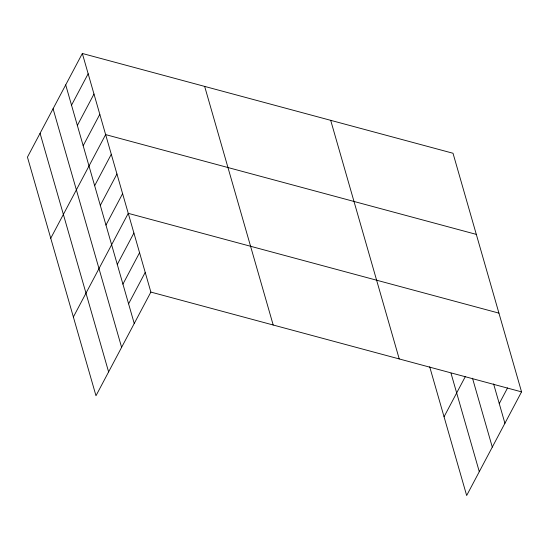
<?xml version="1.0" encoding="UTF-8"?>
<svg xmlns="http://www.w3.org/2000/svg" width="549" height="549" viewBox="0 0 549 549"><rect width="100%" height="100%" fill="white"/><g stroke="black" fill="none" stroke-linecap="round" stroke-linejoin="round"><path stroke-width="0.82" d="M82.336 53.479L27.45 157.131L95.986 395.74L150.872 292.082L82.336 53.479L453.014 153.26L521.55 391.869L466.664 495.521L429.682 366.753M71.528 105.175L88.156 73.758M77.347 125.46L93.982 94.037M83.174 145.739L99.808 114.322M50.755 238.259L105.634 134.601L476.319 234.389M94.654 185.706L111.289 154.29M100.309 205.388L116.944 173.971M105.964 225.076L122.599 193.66M73.367 316.999L128.253 213.341L498.931 313.129M117.273 264.446L133.908 233.03M122.928 284.128L139.563 252.712M128.583 303.817L145.217 272.4M444.052 416.78L465.339 376.566M499.261 403.597L507.578 387.889M150.872 292.082L521.55 391.869M493.606 383.916L504.915 423.286M472.504 378.227L492.295 447.119M451.017 373.258L479.291 471.687M330.69 120.334L399.226 358.936M204.66 86.406L273.196 325.015M65.702 84.896L134.237 323.498M53.075 108.736L121.61 347.339M40.07 133.297L108.606 371.899"/></g></svg>
